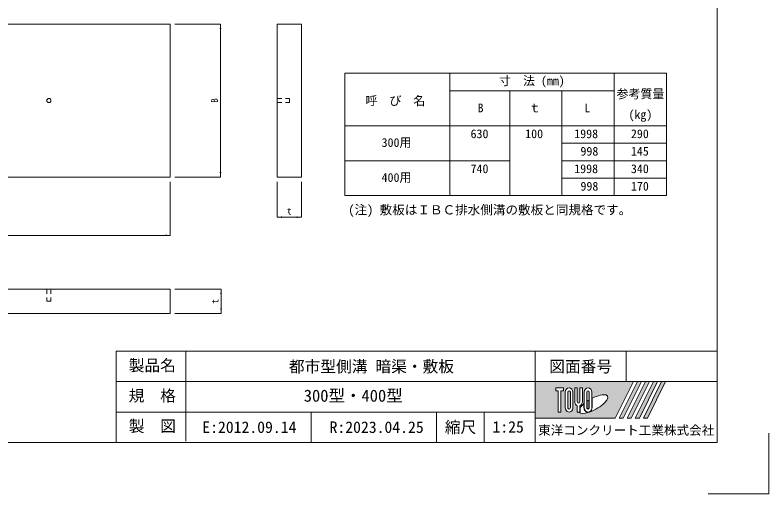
# Model space of a CAD drawing. Units: millimetres at full size, sheet at 1:25; details may follow other scales. Extents: x 18944 to 44294, y 17215 to 24678.
# Drawn here: x 21091 to 24194, y 17215 to 19188 of the extents above; entities that cross this region are included whole.
import ezdxf
from ezdxf.enums import TextEntityAlignment as Align

# ---------------------------------------------------------------- set-up
doc = ezdxf.new("R2010")
doc.units = ezdxf.units.MM
doc.header["$LTSCALE"] = 25
doc.linetypes.add('USER3', pattern=[1.35, 0.75, -0.6])
for name, color, linetype, lineweight in [('0_2', 7, 'Continuous', 5), ('Defpoints_3', 8, 'Continuous', 0), ('インサート', 3, 'USER3', 5), ('寸法線', 7, 'Continuous', 9), ('本体', 2, 'Continuous', 20), ('枠', 5, 'Continuous', 5)]:
    doc.layers.add(name, color=color, linetype=linetype, lineweight=lineweight)
doc.layers.add('_0-0_0', color=7, linetype='Continuous')
doc.styles.add('ＭＳ ゴシック', font='')
doc.styles.get('ＭＳ ゴシック').set_extended_font_data('MS Gothic')

# ---------------------------------------------------------------- blocks, each defined once
blk = doc.blocks.new('filled_arrow')
at = {"color": 0, "linetype": 'Continuous', "lineweight": -2}
blk.add_solid([(7.5, 1.25), (0, 0), (7.5, -1.25)], dxfattribs=at)

msp = doc.modelspace()

# ---------------------------------------------------------------- hatches: boundary and pattern name
at = {"layer": '枠'}
h = msp.add_hatch(color=7, dxfattribs=at)
h.paths.add_polyline_path([(23231.84, 17677.73), (23231.84, 17527.73), (23561.84, 17527.73), (23636.84, 17677.73)])
edge = h.paths.add_edge_path(flags=16)
edge.add_ellipse((23471.44, 17585.39), major_axis=(58.77, 32.9), ratio=0.3471473, start_angle=-144.31122, end_angle=72.1899, ccw=False)
edge.add_ellipse((23449.68, 17571.19), major_axis=(0, 20), ratio=0.8463542, start_angle=-160.70346, end_angle=-90)
edge.add_line((23466.6, 17571.19), (23466.6, 17609.31))
edge = h.paths.add_edge_path(flags=16)
edge.add_ellipse((23449.68, 17634.27), major_axis=(0, 18.46), ratio=0.8463542, start_angle=-90, end_angle=90, ccw=False)
edge.add_line((23465.3, 17634.27), (23465.3, 17571.19))
edge.add_ellipse((23449.68, 17571.19), major_axis=(0, 18.46), ratio=0.8463542, start_angle=90, end_angle=-90, ccw=False)
edge.add_line((23434.05, 17571.19), (23434.05, 17634.27))
edge = h.paths.add_edge_path(flags=16)
edge.add_line((23454.88, 17634.27), (23454.88, 17571.19))
edge.add_ellipse((23449.68, 17571.19), major_axis=(0, 6.15), ratio=0.8463541, start_angle=90, end_angle=-90, ccw=False)
edge.add_line((23444.47, 17571.19), (23444.47, 17634.27))
edge.add_ellipse((23449.68, 17634.27), major_axis=(0, 6.15), ratio=0.8463541, start_angle=-90, end_angle=90, ccw=False)
edge = h.paths.add_edge_path(flags=16)
edge.add_line((23453.58, 17602.03), (23453.58, 17571.19))
edge.add_ellipse((23449.68, 17571.19), major_axis=(0, 4.62), ratio=0.8463541, start_angle=90, end_angle=-90, ccw=False)
edge.add_line((23445.77, 17571.19), (23445.77, 17596.98))
edge.add_ellipse((23471.44, 17585.39), major_axis=(58.77, 32.9), ratio=0.3471473, start_angle=107.79174, end_angle=126.47132, ccw=False)
edge = h.paths.add_edge_path(flags=16)
edge.add_line((23426.24, 17652.73), (23426.24, 17596.19))
edge.add_ellipse((23410.61, 17596.19), major_axis=(0, 18.46), ratio=0.8463542, start_angle=-163.34117, end_angle=-90, ccw=False)
edge.add_line((23415.82, 17578.78), (23415.82, 17552.73))
edge.add_line((23415.82, 17552.73), (23405.41, 17552.73))
edge.add_line((23405.41, 17552.73), (23405.41, 17578.78))
edge.add_ellipse((23410.61, 17596.19), major_axis=(0, 18.46), ratio=0.8463542, start_angle=90, end_angle=163.34117, ccw=False)
edge.add_line((23394.99, 17596.19), (23394.99, 17652.73))
edge.add_line((23394.99, 17652.73), (23405.41, 17652.73))
edge.add_line((23405.41, 17652.73), (23405.41, 17596.19))
edge.add_ellipse((23410.61, 17596.19), major_axis=(0, 6.15), ratio=0.8463541, start_angle=90, end_angle=-90)
edge.add_line((23415.82, 17596.19), (23415.82, 17652.73))
edge.add_line((23415.82, 17652.73), (23426.24, 17652.73))
edge = h.paths.add_edge_path(flags=16)
edge.add_line((23432.75, 17587.11), (23432.75, 17571.19))
edge.add_ellipse((23449.68, 17571.19), major_axis=(0, 20), ratio=0.8463542, start_angle=90, end_angle=-171.54427)
edge.add_ellipse((23471.44, 17585.39), major_axis=(58.77, 32.9), ratio=0.3471473, start_angle=-178.64954, end_angle=-148.29244, ccw=False)
edge.add_line((23413.58, 17551.19), (23417.12, 17551.19))
edge.add_line((23417.12, 17551.19), (23417.12, 17570.69))
edge.add_ellipse((23471.44, 17585.39), major_axis=(58.77, 32.9), ratio=0.3471473, start_angle=148.21912, end_angle=165.90812, ccw=False)
edge = h.paths.add_edge_path(flags=16)
edge.add_ellipse((23371.55, 17634.27), major_axis=(0, 18.46), ratio=0.8463542, start_angle=-90, end_angle=90, ccw=False)
edge.add_line((23387.18, 17634.27), (23387.18, 17571.19))
edge.add_ellipse((23371.55, 17571.19), major_axis=(0, 18.46), ratio=0.8463542, start_angle=90, end_angle=-90, ccw=False)
edge.add_line((23355.93, 17571.19), (23355.93, 17634.27))
edge = h.paths.add_edge_path(flags=16)
edge.add_line((23376.76, 17634.27), (23376.76, 17571.19))
edge.add_ellipse((23371.55, 17571.19), major_axis=(0, 6.15), ratio=0.8463541, start_angle=90, end_angle=-90, ccw=False)
edge.add_line((23366.34, 17571.19), (23366.34, 17634.27))
edge.add_ellipse((23371.55, 17634.27), major_axis=(0, 6.15), ratio=0.8463541, start_angle=-90, end_angle=90, ccw=False)
h.paths.add_polyline_path([(23348.11, 17652.73), (23348.11, 17640.42), (23337.7, 17640.42), (23337.7, 17552.73), (23327.28, 17552.73), (23327.28, 17640.42), (23316.86, 17640.42), (23316.86, 17652.73)], flags=16)
for points in [[(23578.34, 17527.73), (23594.84, 17527.73), (23669.84, 17677.73), (23653.34, 17677.73)], [(23702.84, 17677.73), (23686.34, 17677.73), (23611.34, 17527.73), (23627.84, 17527.73)], [(23735.84, 17677.73), (23719.34, 17677.73), (23644.34, 17527.73), (23660.84, 17527.73)], [(23768.84, 17677.73), (23752.34, 17677.73), (23677.34, 17527.73), (23693.84, 17527.73)]]:
    msp.add_hatch(color=7, dxfattribs=at).paths.add_polyline_path(points)

# ---------------------------------------------------------------- linework, layer by layer
at = {"layer": '0_2', "lineweight": 13}
for p, q in [((22448.29, 18948.03), (22448.29, 18444.03)), ((22448.29, 18948.03), (23773.29, 18948.03)), ((22880.29, 18948.03), (22880.29, 18444.03)), ((23557.29, 18948.03), (23557.29, 18444.03)), ((23773.29, 18948.03), (23773.29, 18444.03)), ((22880.29, 18876.03), (23557.29, 18876.03)), ((23127.29, 18876.03), (23127.29, 18444.03)), ((23342.29, 18876.03), (23342.29, 18444.03)), ((22448.29, 18732.03), (23773.29, 18732.03)), ((23342.29, 18660.03), (23557.29, 18660.03)), ((23557.29, 18660.03), (23773.29, 18660.03)), ((22448.29, 18588.03), (23127.29, 18588.03)), ((23342.29, 18588.03), (23773.29, 18588.03)), ((23342.29, 18516.03), (23557.29, 18516.03)), ((23557.29, 18516.03), (23773.29, 18516.03)), ((22448.29, 18444.03), (23773.29, 18444.03))]:
    msp.add_line(p, q, dxfattribs=at)
at = {"layer": 'Defpoints_3', "color": 7, "lineweight": 13}
for p in [(24194.34, 17465.23), (23944.34, 17215.23)]:
    msp.add_line(p, (24194.34, 17215.23), dxfattribs=at)
at = {"layer": 'インサート'}
for p, q in [((22169.91, 18844.32), (22219.91, 18844.32)), ((22219.91, 18844.32), (22219.91, 18827.32)), ((22169.91, 18827.32), (22219.91, 18827.32)), ((21221.42, 18058.73), (21221.42, 18008.73)), ((21238.42, 18058.73), (21238.42, 18008.73)), ((21221.42, 18008.73), (21238.42, 18008.73))]:
    msp.add_line(p, q, dxfattribs=at)
at = {"layer": 'インサート', "linetype": 'Continuous'}
msp.add_circle((21229.92, 18835.82), 8.5, dxfattribs=at)
at = {"layer": '寸法線'}
for p, q in [((21748.92, 19150.82), (21936.6, 19150.82)), ((21936.6, 18520.82), (21936.6, 19150.82)), ((21728.92, 18500.82), (21728.92, 18280.51)), ((21748.92, 18520.82), (21936.6, 18520.82)), ((22169.91, 18500.82), (22169.91, 18355.3)), ((22269.91, 18500.82), (22269.91, 18355.3)), ((22169.91, 18355.3), (22269.91, 18355.3)), ((19730.92, 18280.51), (21728.92, 18280.51)), ((21748.92, 18058.73), (21938.85, 18058.73)), ((21938.85, 17958.73), (21938.85, 18058.73)), ((21748.92, 17958.73), (21938.85, 17958.73))]:
    msp.add_line(p, q, dxfattribs=at)
at = {"layer": '本体'}
for p, q in [((19730.92, 19150.82), (21728.92, 19150.82)), ((21728.92, 19150.82), (21728.92, 18520.82)), ((22169.91, 19150.82), (22169.91, 18520.82)), ((22169.91, 19150.82), (22269.91, 19150.82)), ((22269.91, 19150.82), (22269.91, 18520.82)), ((19730.92, 18520.82), (21728.92, 18520.82)), ((22169.91, 18520.82), (22269.91, 18520.82)), ((19730.92, 18058.73), (21728.92, 18058.73)), ((21728.92, 18058.73), (21728.92, 17958.73)), ((19730.92, 17958.73), (21728.92, 17958.73))]:
    msp.add_line(p, q, dxfattribs=at)
at = {"layer": '枠', "lineweight": 20}
for p, q in [((23981.84, 24427.73), (23981.84, 17427.73)), ((23981.84, 17802.73), (21506.47, 17802.73)), ((21506.47, 17427.73), (21506.47, 17802.73)), ((21794.25, 17432.25), (21794.25, 17802.73)), ((23231.84, 17427.73), (23231.84, 17802.73)), ((23606.84, 17677.73), (23606.84, 17802.73)), ((23981.84, 17677.73), (21506.47, 17677.73)), ((23231.84, 17552.73), (21506.47, 17552.73)), ((22309.9, 17427.73), (22309.9, 17552.73)), ((22825.56, 17427.73), (22825.56, 17552.73)), ((23021.7, 17427.73), (23021.7, 17552.73)), ((19156.84, 17427.73), (23981.84, 17427.73))]:
    msp.add_line(p, q, dxfattribs=at)
at = {"layer": '枠'}
for p, q in [((23231.84, 17677.73), (23231.84, 17527.73)), ((23231.84, 17677.73), (23636.84, 17677.73)), ((23636.84, 17677.73), (23561.84, 17527.73)), ((23653.34, 17677.73), (23578.34, 17527.73)), ((23669.84, 17677.73), (23594.84, 17527.73)), ((23686.34, 17677.73), (23611.34, 17527.73)), ((23702.84, 17677.73), (23627.84, 17527.73)), ((23719.34, 17677.73), (23644.34, 17527.73)), ((23653.34, 17677.73), (23669.84, 17677.73)), ((23735.84, 17677.73), (23660.84, 17527.73)), ((23752.34, 17677.73), (23677.34, 17527.73)), ((23686.34, 17677.73), (23702.84, 17677.73)), ((23768.84, 17677.73), (23693.84, 17527.73)), ((23719.34, 17677.73), (23735.84, 17677.73)), ((23752.34, 17677.73), (23768.84, 17677.73)), ((23316.86, 17652.73), (23316.86, 17640.42)), ((23316.86, 17652.73), (23348.11, 17652.73)), ((23327.28, 17640.42), (23316.86, 17640.42)), ((23327.28, 17640.42), (23327.28, 17552.73)), ((23337.7, 17640.42), (23337.7, 17552.73)), ((23348.11, 17640.42), (23337.7, 17640.42)), ((23348.11, 17652.73), (23348.11, 17640.42)), ((23355.93, 17634.27), (23355.93, 17571.19)), ((23366.34, 17571.19), (23366.34, 17634.27)), ((23376.76, 17634.27), (23376.76, 17571.19)), ((23387.18, 17571.19), (23387.18, 17634.27)), ((23394.99, 17652.73), (23405.41, 17652.73)), ((23394.99, 17596.19), (23394.99, 17652.73)), ((23405.41, 17652.73), (23405.41, 17596.19)), ((23415.82, 17652.73), (23426.24, 17652.73)), ((23415.82, 17596.19), (23415.82, 17652.73)), ((23426.24, 17652.73), (23426.24, 17596.19)), ((23434.05, 17634.27), (23434.05, 17571.19)), ((23444.47, 17571.19), (23444.47, 17634.27)), ((23454.88, 17634.27), (23454.88, 17571.19)), ((23465.3, 17571.19), (23465.3, 17634.27)), ((23453.58, 17602.03), (23453.58, 17571.19)), ((23466.6, 17571.19), (23466.6, 17609.31)), ((23405.41, 17578.78), (23405.41, 17552.73)), ((23415.82, 17578.78), (23415.82, 17552.73)), ((23417.12, 17570.69), (23417.12, 17551.19)), ((23432.75, 17587.11), (23432.75, 17571.19)), ((23445.77, 17571.19), (23445.77, 17596.98)), ((23337.7, 17552.73), (23327.28, 17552.73)), ((23415.82, 17552.73), (23405.41, 17552.73)), ((23413.58, 17551.19), (23417.12, 17551.19)), ((23231.84, 17527.73), (23561.84, 17527.73)), ((23578.34, 17527.73), (23594.84, 17527.73)), ((23611.34, 17527.73), (23627.84, 17527.73)), ((23644.34, 17527.73), (23660.84, 17527.73)), ((23677.34, 17527.73), (23693.84, 17527.73))]:
    msp.add_line(p, q, dxfattribs=at)
for centre, major_axis, ratio, start_param, end_param in [((23371.55, 17634.27), (0, 18.46), 0.846354, 4.712389, 7.8539816), ((23371.55, 17634.27), (0, 6.15), 0.846354, 4.712389, 7.8539816), ((23449.68, 17634.27), (0, 18.46), 0.846354, 4.712389, 7.8539816), ((23449.68, 17634.27), (0, 6.15), 0.846354, 4.712389, 7.8539816), ((23471.44, 17585.39), (58.77, 32.9), 0.347147, 1.6817405, 1.8219833), ((23471.44, 17585.39), (58.77, 32.9), 0.347147, 4.2621853, 7.7429163), ((23371.55, 17571.19), (0, 18.46), 0.846354, 1.5707963, 4.712389), ((23371.55, 17571.19), (0, 6.15), 0.846354, 1.5707963, 4.712389), ((23410.61, 17596.19), (0, 18.46), 0.846354, 1.5707963, 2.8017557), ((23410.61, 17596.19), (0, 6.15), 0.846354, 1.5707963, 4.712389), ((23410.61, 17596.19), (0, 18.46), 0.846354, 3.4814296, 4.712389), ((23471.44, 17585.39), (58.77, 32.9), 0.347147, 2.0815197, 2.5155126), ((23449.68, 17571.19), (0, 20), 0.846354, 1.5707963, 3.3154679), ((23449.68, 17571.19), (0, 18.46), 0.846354, 1.5707963, 4.712389), ((23449.68, 17571.19), (0, 6.15), 0.846354, 1.5707963, 4.712389), ((23449.68, 17571.19), (0, 4.62), 0.846354, 1.5707963, 4.712389), ((23449.68, 17571.19), (0, 20), 0.846354, 3.5338438, 4.712389), ((23471.44, 17585.39), (58.77, 32.9), 0.347147, 3.2093975, 4.2004451)]:
    msp.add_ellipse(centre, major_axis=major_axis, ratio=ratio, start_param=start_param, end_param=end_param, dxfattribs=at)

# ---------------------------------------------------------------- block references
at = {"layer": '寸法線', "xscale": 2.67, "yscale": 2.67}
for p, rotation in [((21936.6, 19150.82), 270), ((21936.6, 18520.82), 90), ((22269.91, 18355.3), 180), ((21728.92, 18280.51), 180), ((21938.85, 18058.73), 270), ((21938.85, 17958.73), 90)]:
    msp.add_blockref('filled_arrow', p, dxfattribs=dict(at, rotation=rotation))
msp.add_blockref('filled_arrow', (22169.91, 18355.3), dxfattribs=at)

# ---------------------------------------------------------------- texts
at = {"layer": '0_2', "style": 'ＭＳ ゴシック'}
for s, height, p in [('(注) 敷板はＩＢＣ排水側溝の敷板と同規格です。', 37.98, (22462.34, 18355.27)), ('1:25', 47.47, (23056.2, 17453.4))]:
    msp.add_text(s, height=height, dxfattribs=at).set_placement(p, align=Align.BOTTOM_LEFT)
msp.add_text('300型・400型', height=49.84, dxfattribs=at).set_placement((22483.01, 17620.03), align=Align.MIDDLE_CENTER)
at = {"layer": '_0-0_0', "style": 'ＭＳ ゴシック'}
msp.add_text('寸  法 (mm)', height=36.08, dxfattribs=at).set_placement((23218.79, 18888.2), align=Align.BOTTOM_CENTER)
for s, p in [('参考質量', (23665.29, 18862.88)), ('(kg)', (23665.29, 18778.05))]:
    msp.add_text(s, height=36.08, dxfattribs=at).set_placement(p, align=Align.MIDDLE_CENTER)
for s, p in [('呼\u3000び\u3000名', (22533.36, 18805.84)), ('B', (22994.98, 18776.55)), ('ｔ', (23205.5, 18776.55)), ('L', (23434.63, 18776.55)), ('630', (22966.05, 18670)), ('100', (23190.95, 18670)), ('1998', (23392.79, 18670)), ('290', (23626.24, 18670)), ('300用', (22599.73, 18634)), ('998', (23418.41, 18598)), ('145', (23626.24, 18598)), ('740', (22966.05, 18526)), ('1998', (23392.79, 18526)), ('340', (23626.24, 18526)), ('400用', (22599.73, 18490)), ('998', (23418.41, 18454)), ('170', (23626.24, 18454))]:
    msp.add_text(s, height=36.08, dxfattribs=at).set_placement(p, align=Align.BOTTOM_LEFT)
at = {"layer": '寸法線', "style": 'ＭＳ ゴシック'}
for s, p in [('B', (21911.6, 18835.82)), ('t', (21913.85, 18008.73))]:
    msp.add_text(s, height=28.48, rotation=90, dxfattribs=at).set_placement(p, align=Align.MIDDLE_CENTER)
msp.add_text('t', height=28.48, dxfattribs=at).set_placement((22219.91, 18380.3), align=Align.MIDDLE_CENTER)
at = {"layer": '枠', "color": 7, "style": 'ＭＳ ゴシック'}
for s, height, p in [('製品名', 47.47, (21655.6, 17744.75)), ('都市型側溝 暗渠・敷板', 47.47, (22557.92, 17740.23)), ('図面番号', 47.47, (23419.34, 17740.23)), ('規\u3000格', 47.47, (21655.6, 17619.75)), ('製\u3000図', 47.47, (21655.6, 17494.75)), ('E:2012.09.14', 47.47, (22055.31, 17490.23)), ('R:2023.04.25', 47.47, (22579.27, 17490.23)), ('縮尺', 47.47, (22924.59, 17490.23)), ('東洋コンクリート工業株式会社', 37.98, (23606.84, 17477.73))]:
    msp.add_text(s, height=height, dxfattribs=at).set_placement(p, align=Align.MIDDLE_CENTER)

doc.saveas('drawing.dxf')
